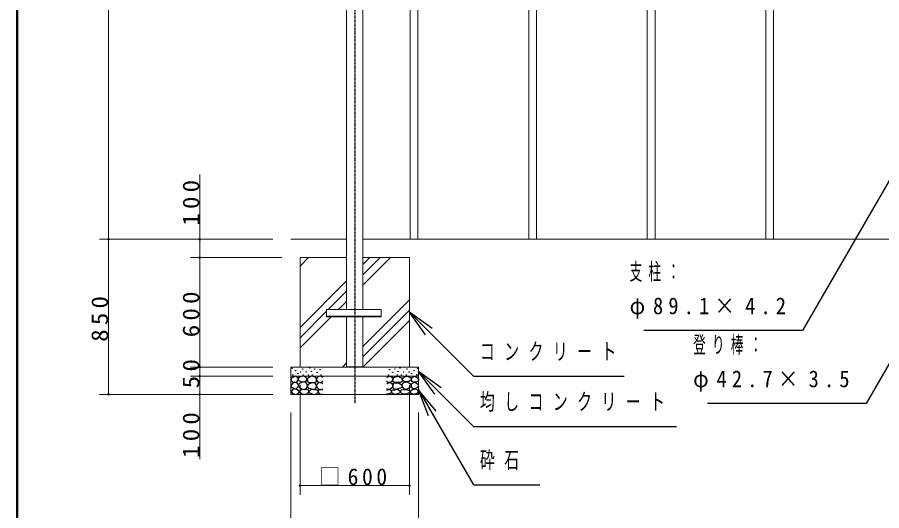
# Model space of a CAD drawing. Units: millimetres at full size. Extents: x -19540 to 57, y -990 to 13350.
# Drawn here: x -19250 to -14511, y 2063 to 4767 of the extents above; entities that cross this region are included whole.
import ezdxf

# ---------------------------------------------------------------- set-up
doc = ezdxf.new("R2010")
doc.units = ezdxf.units.MM
doc.linetypes.add('USER2', pattern=[6, 3, -1, 1, -1])
for name, color, linetype, lineweight in [('A3図枠', 7, 'Continuous', 25), ('線', 2, 'Continuous', 25), ('補助', 2, 'Continuous', 13)]:
    doc.layers.add(name, color=color, linetype=linetype, lineweight=lineweight)
doc.styles.add('ＭＳ ゴシック', font='')
doc.styles.get('ＭＳ ゴシック').set_extended_font_data('MS Gothic')

# ---------------------------------------------------------------- blocks, each defined once
blk = doc.blocks.new('dimension_origin')
at = {"color": 0, "linetype": 'Continuous', "lineweight": -2}
blk.add_circle((0, 0), 1.25, dxfattribs=at)

msp = doc.modelspace()

# ---------------------------------------------------------------- linework, layer by layer
at = {"layer": 'A3図枠', "lineweight": 50}
msp.add_line((-19250, 13350), (-19250, 0), dxfattribs=at)
at = {"layer": '線', "color": 20, "linetype": 'USER2'}
msp.add_line((-17400, 6550.8), (-17400, 2650), dxfattribs=at)
at = {"layer": '線', "color": 7, "lineweight": 13}
for p, q in [((-17096.35, 6390), (-17096.35, 3550)), ((-17053.65, 6390), (-17053.65, 3550)), ((-16446.35, 6390), (-16446.35, 3550)), ((-16403.65, 6390), (-16403.65, 3550)), ((-15796.35, 6390), (-15796.35, 3550)), ((-15753.65, 6390), (-15753.65, 3550)), ((-15146.35, 6390), (-15146.35, 3550)), ((-15103.65, 6390), (-15103.65, 3550)), ((-17444.55, 6275), (-17444.55, 3165)), ((-17355.45, 6275), (-17355.45, 3165)), ((-17750, 3550), (-17444.55, 3550)), ((-17355.45, 3550), (-12546.35, 3550)), ((-17700, 3450), (-17700, 2850)), ((-17444.55, 3450), (-17700, 3450)), ((-17100, 3450), (-17355.45, 3450)), ((-17100, 2850), (-17100, 3450)), ((-17554.614, 3165), (-17254.614, 3165)), ((-17554.614, 3165), (-17554.614, 3125)), ((-17254.614, 3165), (-17254.614, 3125)), ((-17554.614, 3125), (-17254.614, 3125)), ((-17444.55, 3125), (-17444.55, 2850)), ((-17355.45, 3125), (-17355.45, 2850)), ((-17750, 2850), (-17750, 2800)), ((-17050, 2850), (-17750, 2850)), ((-17444.55, 2850), (-17355.45, 2850)), ((-17050, 2800), (-17050, 2850)), ((-17750, 2800), (-17750, 2700)), ((-17050, 2800), (-17750, 2800)), ((-17050, 2700), (-17050, 2800)), ((-17750, 2700), (-17050, 2700))]:
    msp.add_line(p, q, dxfattribs=at)
at = {"layer": '線'}
for p, q in [((-17554.614, 3128), (-17254.614, 3128)), ((-17444.55, 2852), (-17355.45, 2852))]:
    msp.add_line(p, q, dxfattribs=at)
for points in [[(-17727.551, 2799.402), (-17734.014, 2796.862), (-17740.225, 2793.382), (-17746.083, 2789.344), (-17749.731, 2783.877), (-17748.718, 2776.294), (-17743.711, 2769.935), (-17736.845, 2767.345), (-17729.136, 2767.084), (-17721.523, 2767.688), (-17715.194, 2770.252), (-17711.442, 2775.538), (-17710.125, 2781.976), (-17710.973, 2787.181), (-17713.927, 2792.115), (-17720.087, 2796.942)], [(-17688.127, 2799.493), (-17693.032, 2798.876), (-17698.669, 2796.79), (-17706.64, 2791.002), (-17710.291, 2784.086), (-17709.417, 2780.124), (-17705.696, 2775.707), (-17696.205, 2770.934), (-17686.235, 2769.49), (-17678.885, 2769.318), (-17671.369, 2770.842), (-17663.771, 2775.456), (-17660.017, 2781.653), (-17660.986, 2786.306), (-17665.693, 2791.654), (-17676.361, 2797.861)], [(-17636.308, 2799.699), (-17641.569, 2797.47), (-17647.048, 2795.224), (-17653.203, 2792.997), (-17657.967, 2789.854), (-17659.865, 2785.463), (-17660.294, 2779.83), (-17659.998, 2773.701), (-17657.609, 2768.553), (-17650.243, 2765.683), (-17641.141, 2765.331), (-17633.857, 2764.746), (-17626.642, 2764.436), (-17618.533, 2765.815), (-17612.143, 2769.627), (-17609.443, 2775.292), (-17609.1, 2781.799), (-17610.688, 2787.512), (-17613.754, 2792.002), (-17617.156, 2794.489), (-17621.809, 2796.477), (-17628.985, 2798.656)], [(-17163.692, 2799.699), (-17158.431, 2797.47), (-17152.952, 2795.224), (-17146.797, 2792.997), (-17142.033, 2789.854), (-17140.135, 2785.463), (-17139.706, 2779.83), (-17140.002, 2773.701), (-17142.391, 2768.553), (-17149.757, 2765.683), (-17158.859, 2765.331), (-17166.143, 2764.746), (-17173.358, 2764.436), (-17181.467, 2765.815), (-17187.857, 2769.627), (-17190.557, 2775.292), (-17190.9, 2781.799), (-17189.312, 2787.512), (-17186.246, 2792.002), (-17182.844, 2794.489), (-17178.191, 2796.477), (-17171.015, 2798.656)], [(-17111.873, 2799.493), (-17106.968, 2798.876), (-17101.331, 2796.79), (-17093.36, 2791.002), (-17089.709, 2784.086), (-17090.583, 2780.124), (-17094.304, 2775.707), (-17103.795, 2770.934), (-17113.765, 2769.49), (-17121.115, 2769.318), (-17128.631, 2770.842), (-17136.229, 2775.456), (-17139.983, 2781.653), (-17139.014, 2786.306), (-17134.307, 2791.654), (-17123.639, 2797.861)], [(-17072.449, 2799.402), (-17065.986, 2796.862), (-17059.775, 2793.382), (-17053.917, 2789.344), (-17050.269, 2783.877), (-17051.282, 2776.294), (-17056.289, 2769.935), (-17063.155, 2767.345), (-17070.864, 2767.084), (-17078.477, 2767.688), (-17084.806, 2770.252), (-17088.558, 2775.538), (-17089.875, 2781.976), (-17089.027, 2787.181), (-17086.073, 2792.115), (-17079.913, 2796.942)], [(-17730.086, 2766.45), (-17735.415, 2763.657), (-17740.859, 2759.479), (-17747.308, 2752.659), (-17749.731, 2745.855), (-17746.103, 2741.027), (-17739.592, 2736.666), (-17732.954, 2732.379), (-17726.284, 2730.329), (-17718.64, 2732.776), (-17712.343, 2739.201), (-17709.236, 2747.478), (-17710.758, 2755.994), (-17718.916, 2763.245)], [(-17700.831, 2735.163), (-17688.242, 2728.307), (-17674.883, 2727.324), (-17664.599, 2734.778), (-17659.746, 2746.515), (-17662.027, 2757.293), (-17668.936, 2765.436), (-17677.761, 2768.869), (-17688.938, 2767.598), (-17702.693, 2759.543), (-17708.67, 2748.678), (-17706.034, 2741.484)], [(-17637.312, 2763.084), (-17642.805, 2760.291), (-17648.394, 2757.138), (-17654.588, 2753.53), (-17658.936, 2748.759), (-17659.925, 2743.231), (-17657.854, 2737.677), (-17651.136, 2733.918), (-17642.988, 2732.271), (-17636.571, 2730.108), (-17630.284, 2727.946), (-17623.914, 2726.919), (-17617.31, 2728.487), (-17611.132, 2735.719), (-17609.201, 2745.786), (-17610.91, 2754.29), (-17616.229, 2760.922), (-17626.301, 2764.208)], [(-17162.688, 2763.084), (-17157.195, 2760.291), (-17151.606, 2757.138), (-17145.412, 2753.53), (-17141.064, 2748.759), (-17140.075, 2743.231), (-17142.146, 2737.677), (-17148.864, 2733.918), (-17157.012, 2732.271), (-17163.429, 2730.108), (-17169.716, 2727.946), (-17176.086, 2726.919), (-17182.69, 2728.487), (-17188.868, 2735.719), (-17190.799, 2745.786), (-17189.09, 2754.29), (-17183.771, 2760.922), (-17173.699, 2764.208)], [(-17099.169, 2735.163), (-17111.758, 2728.307), (-17125.117, 2727.324), (-17135.401, 2734.778), (-17140.254, 2746.515), (-17137.973, 2757.293), (-17131.064, 2765.436), (-17122.239, 2768.869), (-17111.062, 2767.598), (-17097.307, 2759.543), (-17091.33, 2748.678), (-17093.966, 2741.484)], [(-17069.914, 2766.45), (-17064.585, 2763.657), (-17059.141, 2759.479), (-17052.692, 2752.659), (-17050.269, 2745.855), (-17053.897, 2741.027), (-17060.408, 2736.666), (-17067.046, 2732.379), (-17073.716, 2730.329), (-17081.36, 2732.776), (-17087.657, 2739.201), (-17090.764, 2747.478), (-17089.242, 2755.994), (-17081.084, 2763.245)], [(-17730.905, 2730.517), (-17742.225, 2724.498), (-17749.036, 2715.683), (-17740.55, 2704.413), (-17722.114, 2700.299), (-17707.761, 2706.41), (-17702.335, 2716.782), (-17713.117, 2725.89)], [(-17673.802, 2726.373), (-17681.337, 2726.999), (-17689.479, 2725.562), (-17698.407, 2721.504), (-17702.723, 2716.102), (-17700.036, 2711.419), (-17694.074, 2706.912), (-17687.595, 2703.069), (-17680.289, 2700.695), (-17668.44, 2700.928), (-17658.125, 2705.02), (-17653.421, 2709.827), (-17651.367, 2715.561), (-17652.427, 2720.709), (-17656.503, 2725.292), (-17664.901, 2727.832)], [(-17631.495, 2728.205), (-17639.963, 2724.61), (-17646.902, 2719.826), (-17649.926, 2717.311), (-17651.767, 2713.88), (-17647.802, 2708.391), (-17637.982, 2704.149), (-17628.243, 2700.924), (-17619.062, 2700.365), (-17608.219, 2704.869), (-17601.492, 2712.528), (-17600.685, 2716.519), (-17602.033, 2720.908), (-17609.674, 2724.685), (-17619.332, 2725.502), (-17625.562, 2726.747)], [(-17168.505, 2728.205), (-17160.037, 2724.61), (-17153.098, 2719.826), (-17150.074, 2717.311), (-17148.233, 2713.88), (-17152.198, 2708.391), (-17162.018, 2704.149), (-17171.757, 2700.924), (-17180.938, 2700.365), (-17191.781, 2704.869), (-17198.508, 2712.528), (-17199.315, 2716.519), (-17197.967, 2720.908), (-17190.326, 2724.685), (-17180.668, 2725.502), (-17174.438, 2726.747)], [(-17126.198, 2726.373), (-17118.663, 2726.999), (-17110.521, 2725.562), (-17101.593, 2721.504), (-17097.277, 2716.102), (-17099.964, 2711.419), (-17105.926, 2706.912), (-17112.405, 2703.069), (-17119.711, 2700.695), (-17131.56, 2700.928), (-17141.875, 2705.02), (-17146.579, 2709.827), (-17148.633, 2715.561), (-17147.573, 2720.709), (-17143.497, 2725.292), (-17135.099, 2727.832)], [(-17069.095, 2730.517), (-17057.775, 2724.498), (-17050.964, 2715.683), (-17059.45, 2704.413), (-17077.886, 2700.299), (-17092.239, 2706.41), (-17097.665, 2716.782), (-17086.883, 2725.89)]]:
    msp.add_lwpolyline(points, close=True, dxfattribs=at)
for points in [[(-17575, 2793.299), (-17583.427, 2798.154), (-17592.11, 2799.636), (-17597.73, 2797.948), (-17602.883, 2794.249), (-17607.354, 2788.941), (-17609.22, 2782.209), (-17605.552, 2773.439), (-17597.496, 2767), (-17589.197, 2764.621), (-17581.971, 2765.733), (-17577.921, 2769.109), (-17575, 2773.654)], [(-17225, 2793.299), (-17216.573, 2798.154), (-17207.89, 2799.636), (-17202.27, 2797.948), (-17197.117, 2794.249), (-17192.646, 2788.941), (-17190.78, 2782.209), (-17194.448, 2773.439), (-17202.504, 2767), (-17210.803, 2764.621), (-17218.029, 2765.733), (-17222.079, 2769.109), (-17225, 2773.654)], [(-17575.317, 2757.178), (-17582.457, 2762.64), (-17590.526, 2765.099), (-17597.231, 2763.875), (-17603.2, 2760.03), (-17607.592, 2754.249), (-17609.22, 2747.039), (-17606.556, 2738.431), (-17600.348, 2731.513), (-17592.709, 2727.642), (-17585.139, 2726.761), (-17579.985, 2728.2), (-17575.317, 2730.88)], [(-17224.683, 2757.178), (-17217.543, 2762.64), (-17209.474, 2765.099), (-17202.769, 2763.875), (-17196.8, 2760.03), (-17192.408, 2754.249), (-17190.78, 2747.039), (-17193.444, 2738.431), (-17199.652, 2731.513), (-17207.291, 2727.642), (-17214.861, 2726.761), (-17220.015, 2728.2), (-17224.683, 2730.88)], [(-17575, 2722.642), (-17581.018, 2725.96), (-17588.308, 2726.761), (-17597.024, 2722.427), (-17601.299, 2715.671), (-17600.686, 2712.001), (-17597.813, 2707.75), (-17590.651, 2702.278), (-17583.238, 2700.462), (-17578.942, 2701.514), (-17575, 2703.631)], [(-17225, 2722.642), (-17218.982, 2725.96), (-17211.692, 2726.761), (-17202.976, 2722.427), (-17198.701, 2715.671), (-17199.314, 2712.001), (-17202.187, 2707.75), (-17209.349, 2702.278), (-17216.762, 2700.462), (-17221.058, 2701.514), (-17225, 2703.631)]]:
    msp.add_lwpolyline(points, dxfattribs=at)
for centre in [(-17647.583, 2844.091), (-17152.417, 2844.091), (-17743.394, 2842.177), (-17740.225, 2807.323), (-17724.383, 2830.77), (-17711.392, 2813.977), (-17697.451, 2823.483), (-17686.044, 2839.959), (-17682.559, 2806.373), (-17666.504, 2823.549), (-17654.881, 2806.521), (-17637.582, 2827.063), (-17632.717, 2805.98), (-17619.473, 2839.496), (-17607.309, 2820.846), (-17591.092, 2835.172), (-17585.686, 2805.98), (-17214.314, 2805.98), (-17208.908, 2835.172), (-17192.691, 2820.846), (-17180.527, 2839.496), (-17167.283, 2805.98), (-17162.418, 2827.063), (-17145.119, 2806.521), (-17133.496, 2823.549), (-17117.441, 2806.373), (-17113.956, 2839.959), (-17102.549, 2823.483), (-17088.608, 2813.977), (-17075.617, 2830.77), (-17059.775, 2807.323), (-17056.606, 2842.177)]:
    msp.add_circle(centre, 1, dxfattribs=at)
at = {"layer": '補助'}
for p, q in [((-18750, 3550), (-18750, 6450)), ((-18250, 3447), (-18250, 3904.286)), ((-17850, 3550), (-18800, 3550)), ((-17850, 3550), (-18800, 3550)), ((-18750, 2700), (-18750, 3550)), ((-17850, 3550), (-18300, 3550)), ((-17800, 3450), (-18300, 3450)), ((-17800, 3450), (-18300, 3450)), ((-18250, 2850), (-18250, 3450)), ((-17700, 3403.602), (-17653.602, 3450)), ((-17355.45, 3299.139), (-17204.589, 3450)), ((-17355.45, 3355.266), (-17260.716, 3450)), ((-17355.45, 3411.392), (-17316.842, 3450)), ((-17700, 3066.842), (-17444.55, 3322.292)), ((-17545.716, 3165), (-17444.55, 3266.166)), ((-17489.589, 3165), (-17444.55, 3210.039)), ((-17355.45, 2962.379), (-17100, 3217.829)), ((-17700, 3010.716), (-17554.614, 3156.102)), ((-17355.45, 2906.253), (-17100, 3161.703)), ((-17700, 2954.589), (-17529.589, 3125)), ((-17355.45, 2850.126), (-17100, 3105.576)), ((-17850, 2850), (-18300, 2850)), ((-17850, 2850), (-18300, 2850)), ((-18250, 2797), (-18250, 2853)), ((-17467.829, 2850), (-17444.55, 2873.279)), ((-17850, 2800), (-18300, 2800)), ((-17850, 2800), (-18300, 2800)), ((-18250, 2345.714), (-18250, 2803)), ((-17700, 2750), (-17700, 2150)), ((-17100, 2750), (-17100, 2150)), ((-17850, 2700), (-18800, 2700)), ((-17850, 2700), (-18300, 2700)), ((-17750, 2600), (-17750, 1650)), ((-17050, 2600), (-17050, 1650)), ((-17100, 2200), (-17700, 2200))]:
    msp.add_line(p, q, dxfattribs=at)
at = {"layer": '補助', "lineweight": 25}
for p, q in [((-14269.55, 4220.096), (-14945.105, 3050)), ((-13921.35, 3820.096), (-14596.905, 2650)), ((-17011.612, 3026.256), (-17100, 3150)), ((-16976.256, 3061.612), (-17100, 3150)), ((-17100, 3150), (-16993.934, 3043.934)), ((-16993.934, 3043.934), (-16750, 2800)), ((-14995.105, 3050), (-15814.879, 3050)), ((-14945.105, 3050), (-14995.105, 3050)), ((-16961.612, 2701.256), (-17050, 2825)), ((-16926.256, 2736.612), (-17050, 2825)), ((-17050, 2825), (-16943.934, 2718.934)), ((-16750, 2800), (-16700, 2800)), ((-16700, 2800), (-15923.411, 2800)), ((-16996.651, 2582.596), (-17050, 2725)), ((-16953.349, 2607.596), (-17050, 2725)), ((-17050, 2725), (-16975, 2595.096)), ((-16943.934, 2718.934), (-16750, 2525)), ((-14646.905, 2650), (-15466.679, 2650)), ((-14596.905, 2650), (-14646.905, 2650)), ((-16975, 2595.096), (-16750, 2205.385)), ((-16750, 2525), (-16700, 2525)), ((-16700, 2525), (-15637.094, 2525)), ((-16750, 2205.385), (-16700, 2205.385)), ((-16700, 2205.385), (-16385.625, 2205.385))]:
    msp.add_line(p, q, dxfattribs=at)

# ---------------------------------------------------------------- block references
at = {"layer": '補助', "xscale": 3.33, "yscale": 3.33}
for p, rotation in [((-18750, 3550), 270), ((-18750, 3550), 90), ((-18250, 3550), 90), ((-18250, 3450), 270), ((-18250, 3450), 270), ((-18250, 2850), 90), ((-18250, 2850), 90), ((-18250, 2800), 270), ((-18250, 2800), 90), ((-18750, 2700), 90), ((-18250, 2700), 270), ((-17100, 2200), 180)]:
    msp.add_blockref('dimension_origin', p, dxfattribs=dict(at, rotation=rotation))
msp.add_blockref('dimension_origin', (-17700, 2200), dxfattribs=at)

# ---------------------------------------------------------------- texts
at = {"layer": '補助', "char_height": 91.64, "attachment_point": 8, "rotation": 90, "style": 'ＭＳ ゴシック'}
for s, insert in [('\\T1.33;\\W1.1;100', (-18251, 3761.429)), ('\\T1.33;\\W1.1;850', (-18751, 3125)), ('\\T1.33;\\W1.1;600', (-18251, 3150)), ('\\T1.34;\\W1.1;50', (-18251, 2825)), ('\\T1.33;\\W1.1;100', (-18251, 2488.571))]:
    msp.add_mtext(s, dxfattribs=dict(at, insert=insert))
at = {"layer": '補助', "char_height": 91.64, "style": 'ＭＳ ゴシック'}
for s, insert, attachment_point in [('\\T1.5;\\W0.55;支柱：', (-15893.141, 3418.75), 1), ('\\T1.5;\\W0.9;φ89.1×4.2', (-15893.141, 3231.25), 1), ('\\T1.64;\\W0.65;コンクリート', (-16713.75, 2981.25), 1), ('\\T1.5;\\W0.55;登り棒：', (-15544.941, 3018.75), 1), ('\\T1.5;\\W0.9;φ42.7×3.5', (-15544.941, 2831.25), 1), ('\\T1.64;\\W0.65;均しコンクリート', (-16713.75, 2706.25), 1), ('\\T1.64;\\W0.65;砕石', (-16713.75, 2386.635), 1), ('\\T1.33;\\W0.95;□600', (-17400, 2201), 8)]:
    msp.add_mtext(s, dxfattribs=dict(at, insert=insert, attachment_point=attachment_point))

doc.saveas('drawing.dxf')
